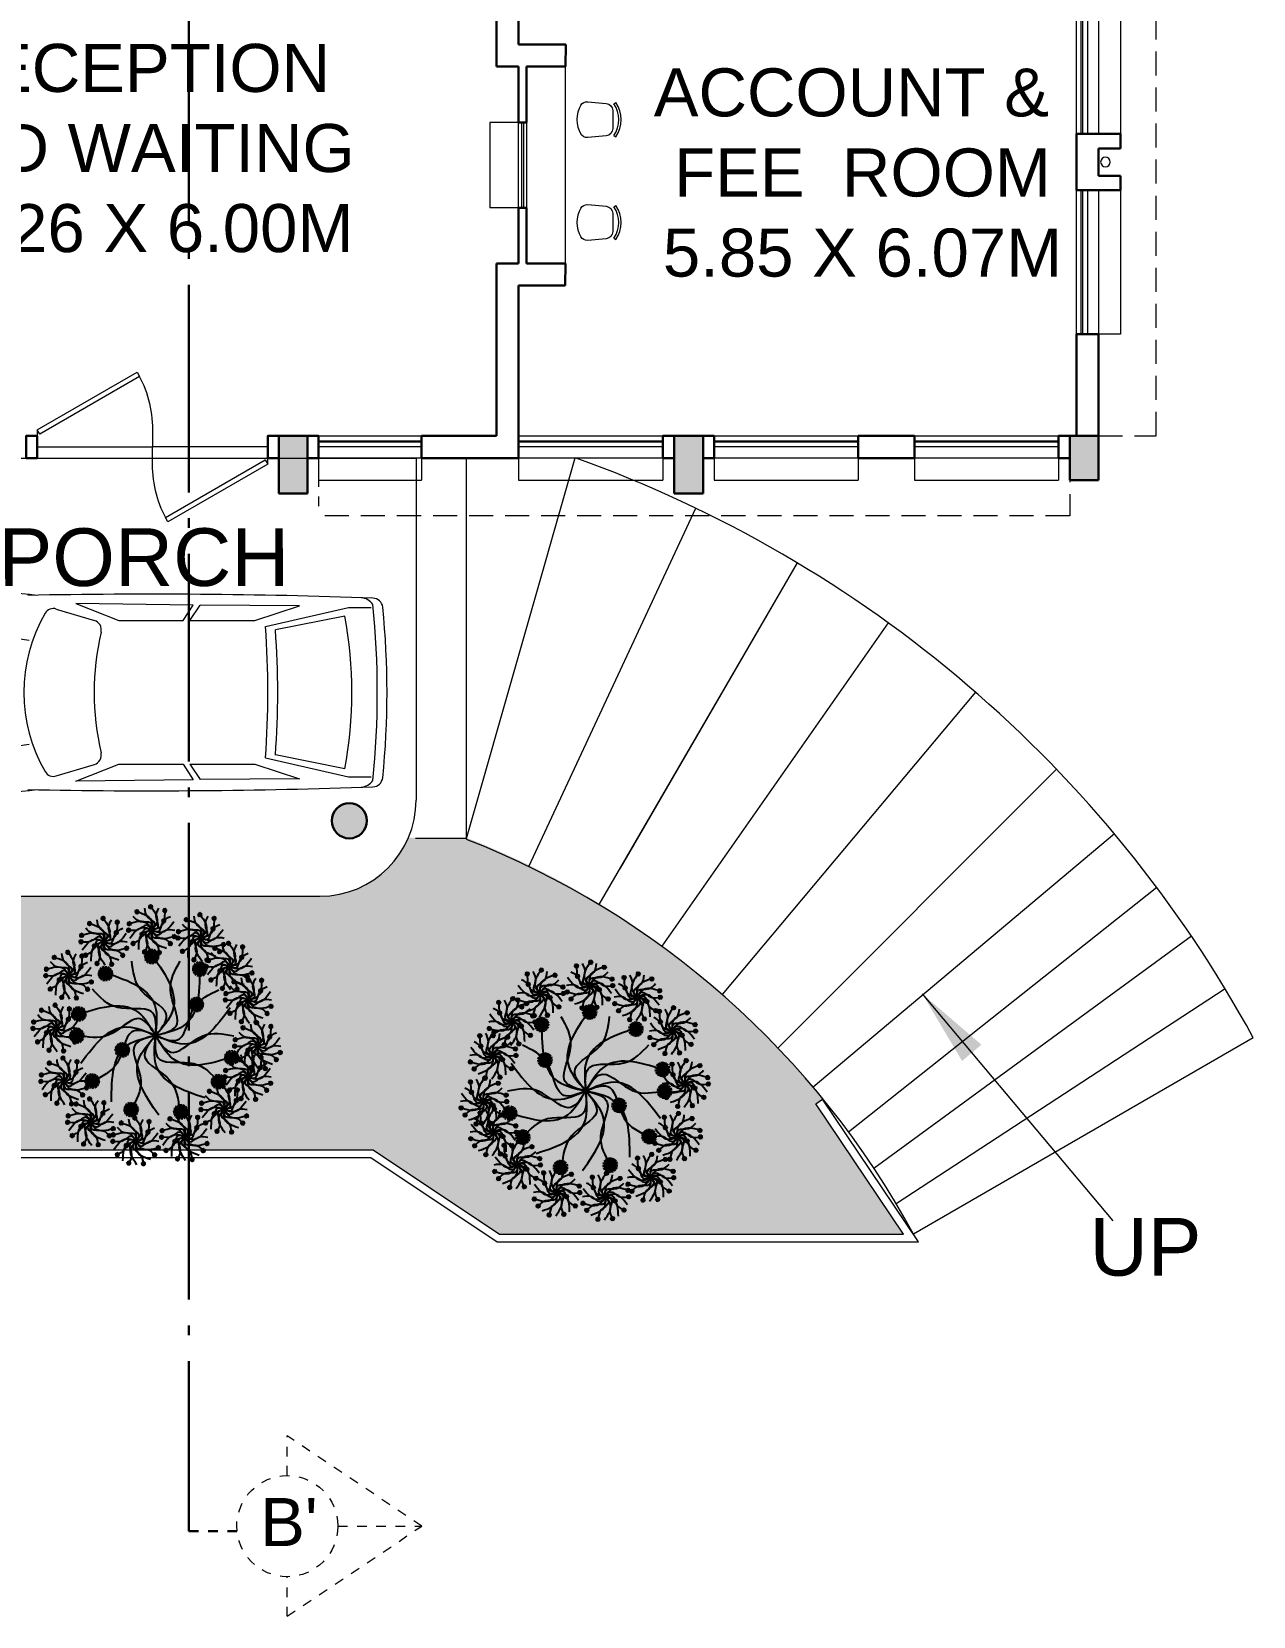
# Model space of a CAD drawing. Header units: millimetres. Extents: x 1898 to 3725, y 783 to 1532.
# Drawn here: x 2346.7 to 2359.41, y 1254.51 to 1271 of the extents above; entities that cross this region are included whole.
import ezdxf

# ---------------------------------------------------------------- set-up
doc = ezdxf.new("R2010")
doc.units = ezdxf.units.MM
for name, pattern in [('ACAD_ISO04W100', [30, 24, -3, 0, -3]), ('CENTER2', [1.125, 0.75, -0.125, 0.125, -0.125]), ('DASHED2', [0.375, 0.25, -0.125])]:
    doc.linetypes.add(name, pattern=pattern)
doc.layers.get('0').update_dxf_attribs({"lineweight": 20})
for name, color, linetype, lineweight in [('Arrow', 1, 'Continuous', 15), ('CLL LEV.', 15, 'Continuous', 18), ('COL HATCH', 253, 'Continuous', 13), ('Column', 251, 'Continuous', 30), ('DIM', 6, 'Continuous', 18), ('Door', 54, 'Continuous', 18), ('Fixture', 44, 'Continuous', 13), ('Furniture', 13, 'Continuous', 13), ('Hatch', 43, 'Continuous', 13), ('Landscaping', 82, 'Continuous', 13), ('PROJ.', 30, 'DASHED2', 15), ('Railing', 23, 'Continuous', 13), ('RAMP', 213, 'Continuous', 20), ('Section', 72, 'DASHED2', 30), ('section line', 74, 'ACAD_ISO04W100', 30), ('TEXT', 7, 'Continuous', 15), ('TREE', 64, 'Continuous', 13), ('Wall', 7, 'Continuous', 30), ('Window', 150, 'Continuous', 15), ('Window-Wall', 7, 'Continuous', 18)]:
    doc.layers.add(name, color=color, linetype=linetype, lineweight=lineweight)
doc.styles.add('L120', font='arial.ttf', dxfattribs={"height": 0.6})
doc.styles.get("Standard").update_dxf_attribs({"font": 'arial.ttf', "height": 0.2})
doc.styles.add('Tabrej.', font='arial.ttf', dxfattribs={"height": 2})
doc.dimstyles.get("Standard").update_dxf_attribs({"dimtxt": 0.2, "dimasz": 0.07, "dimexe": 0.1, "dimexo": 0.02, "dimgap": 0.09, "dimtad": 0, "dimdec": 3, "dimzin": 0, "dimdsep": 46, "dimtxsty": 'Standard', "dimcen": 0.09, "dimclrd": 3, "dimclre": 3, "dimclrt": 7, "dimadec": 0, "dimazin": 0, "dimtfac": 1, "dimtdec": 3, "dimtofl": 0, "dimtmove": 0, "dimatfit": 3, "dimfxl": 0, "dimtolj": 1, "dimtzin": 0, "dimlwd": -1, "dimlwe": -1, "dimarcsym": 0})

# ---------------------------------------------------------------- blocks, each defined once
blk = doc.blocks.new('BDHVBFH')
at = {"layer": 'Section', "color": 7, "linetype": 'ByBlock', "lineweight": 20, "ltscale": 0.05}
for p, q in [((5432.399291094299, -574.7872536854928), (5431.4607830193, -576.1859362646893)), ((5432.399291094299, -575.6598895573716), (5432.399291094299, -574.7872536854928)), ((5433.337799169299, -576.1859362646893), (5432.399291094299, -574.7872536854928)), ((5431.873244386982, -576.1859362646893), (5431.4607830193, -576.1859362646893)), ((5433.337799169299, -576.1859362646893), (5432.925337801616, -576.1859362646893))]:
    blk.add_line(p, q, dxfattribs=at)
blk.add_circle((5432.399291094299, -576.1859362646893), 0.5260467073176188, dxfattribs=at)
blk = doc.blocks.new('A$C0FE92310')
at = {"layer": 'Section', "ltscale": 0.05}
blk.add_line((7.295061878000979, -10.93573140063882), (7.795061878000979, -10.93573140063882), dxfattribs=at)
at = {"layer": 'section line', "ltscale": 0.09}
blk.add_line((7.295061878000979, 32.83240258645901), (7.295061878000979, -10.93573140063882), dxfattribs=at)
at = {"layer": 'Section', "rotation": 270}
blk.add_blockref('BDHVBFH', (584.5045540880128, 5421.51469002124), dxfattribs=at)
at = {"layer": 'section line', "ltscale": 0.07, "insert": (8.03586672306028, -10.59207991551966), "char_height": 0.5, "attachment_point": 1}
blk.add_mtext_dynamic_manual_height_columns("B'", width=0.5370656998275081, gutter_width=12.5, heights=[0], dxfattribs=at)
blk = doc.blocks.new('*U18')
for p, q in [((0, 0), (0, 5.999999999999999)), ((40, -1.47e-14), (40, 5.999999999999982))]:
    blk.add_line(p, q)
blk.add_lwpolyline([(0, 9e-16), (34.64101615137753, -20.00000000000001), (35.51601615137754, -18.48445554337724), (0.875, 1.515544456622766)], close=True)
blk.add_arc((0, 0), 40, 330.0000000000001, 360)
blk = doc.blocks.new('Door')
at = {"layer": 'Door'}
blk.add_line((0, 0.1799072477216317), (1.199381651477543, 0.1799072477216312), dxfattribs=at)
at = {"layer": 'Door', "xscale": 0.0299845412869386, "yscale": 0.0299845412869386, "zscale": 0.0299845412869386}
blk.add_blockref('*U18', (0, 0), dxfattribs=at)
blk = doc.blocks.new('chair1')
for p, q in [((527.4870721769571, 223.5729166666651), (555.8742031836962, 242.9956905133836)), ((527.4870721769564, -223.572916666668), (555.8742031836954, -242.9956905133866))]:
    blk.add_line(p, q)
blk.add_lwpolyline([(57.78737914823243, 204.2636756420529, -0.2838044351802746), (154.6206205289036, 253.0051443462078), (416.0407490489385, 230.2729592575098, -0.3890307372447043), (510.2891555102902, 127.4733835630678), (510.2891555102893, -127.4733835630707, -0.3890307372447047), (416.0407490489378, -230.2729592575127), (154.6206205289036, -253.0051443462107, -0.2838044351802786), (57.78737914823093, -204.2636756420537)], format="xyb")
for centre, radius, start, end in [((200.7266555102896, -1.0829e-12), 430.3216079010089, 325.6196552761551, 34.38034472384486), ((389.6731711266473, -1.5972e-12), 389.7073621372094, 148.3892090100921, 211.6107909899075), ((200.7266555102896, -1.0829e-12), 395.9257745676757, 325.6196552761551, 34.38034472384486)]:
    blk.add_arc(centre, radius, start, end)
blk = doc.blocks.new('PLANTDF')
at = {"color": 1, "lineweight": -3}
for centre, start, end in [((9523.13968456489, -929.8553510241801), 302.6787355334631, 6.507277088643888), ((9523.2354713972, -929.8476559662345), 182.6787355316195, 246.5072770898981), ((9523.134335359508, -929.8777924869544), 326.6787355310985, 30.50727708836977), ((9523.24433456, -929.8689556750328), 158.6787355324081, 222.5072770895164), ((9522.96468687786, -929.890799303193), 278.6787355325631, 342.5072770895728), ((9523.029698928487, -929.8855765446502), 206.6787355312655, 270.5072770896726), ((9522.950672370347, -929.909124881734), 302.6787355334631, 6.507277088643888), ((9522.94956418792, -929.9542433587284), 350.6787355326362, 54.507277088133), ((9523.04485774064, -929.966631658526), 110.6787355335168, 174.5072770892628), ((9523.04645920266, -929.9014298237882), 182.6787355316195, 246.5072770898981), ((9522.945323164966, -929.9315663445076), 326.6787355310985, 30.50727708836977), ((9523.054755895517, -929.9457927578917), 134.6787355333775, 198.507277089071), ((9523.05532236546, -929.922729532586), 158.6787355324081, 222.5072770895164), ((9523.17395564638, -929.8259844103453), 254.6787355318637, 318.507277087344), ((9523.1713644264, -929.9314831950801), 38.67873553348718, 102.5072770877422), ((9523.19424209671, -929.9344573253377), 62.67873553118743, 126.5072770889639), ((9523.19695174116, -929.8241370136044), 230.6787355320873, 294.507277088827), ((9523.153699072403, -929.8370254456399), 278.6787355325631, 342.5072770895728), ((9523.15167432236, -929.9194610050688), 14.67873553222624, 78.50727708772446), ((9523.216351576262, -929.9278691417012), 86.67873553321755, 150.5072770882663), ((9523.21871112303, -929.8318026870965), 206.6787355312655, 270.5072770896726), ((9523.138576382466, -929.9004695011748), 350.6787355326362, 54.507277088133), ((9523.23386993518, -929.912857800972), 110.6787355335168, 174.5072770892628), ((9523.24376809006, -929.892018900338), 134.6787355333775, 198.507277089071), ((9523.327018155367, -929.92036302385), 302.6787355334631, 6.507277088643888), ((9523.321668949984, -929.9428044866247), 326.6787355310985, 30.50727708836977), ((9523.431668150477, -929.9339676747028), 158.6787355324081, 222.5072770895164), ((9522.984943451838, -929.8797582678993), 254.6787355318637, 318.507277087344), ((9522.982352231855, -929.9852570526332), 38.67873553348718, 102.5072770877422), ((9523.005229902168, -929.9882311828907), 62.67873553118743, 126.5072770889639), ((9523.007939546615, -929.877910871158), 230.6787355320873, 294.507277088827), ((9522.962662127818, -929.9732348626221), 14.67873553222624, 78.50727708772446), ((9523.027339381717, -929.981642999254), 86.67873553321755, 150.5072770882663), ((9523.361289236855, -929.8909964100154), 254.6787355318637, 318.507277087344), ((9523.358698016877, -929.9964951947501), 38.67873553348718, 102.5072770877422), ((9523.381575687188, -929.9994693250077), 62.67873553118743, 126.5072770889639), ((9523.384285331636, -929.8891490132744), 230.6787355320873, 294.507277088827), ((9523.34103266288, -929.90203744531), 278.6787355325631, 342.5072770895728), ((9523.339007912838, -929.9844730047392), 14.67873553222624, 78.50727708772446), ((9523.403685166739, -929.9928811413713), 86.67873553321755, 150.5072770882663), ((9523.406044713509, -929.8968146867663), 206.6787355312655, 270.5072770896726), ((9523.325909972944, -929.965481500845), 350.6787355326362, 54.507277088133), ((9523.42120352566, -929.9778698006422), 110.6787355335168, 174.5072770892628), ((9523.42280498768, -929.9126679659047), 182.6787355316195, 246.5072770898981), ((9523.43110168054, -929.9570309000079), 134.6787355333775, 198.507277089071), ((9522.866448887253, -930.0317781967972), 254.6787355318637, 318.507277087344), ((9522.863857667275, -930.137276981532), 38.67873553348718, 102.5072770877422), ((9522.886735337584, -930.1402511117894), 62.67873553118743, 126.5072770889639), ((9522.889444982033, -930.029930800056), 230.6787355320873, 294.507277088827), ((9522.84619231328, -930.042819232092), 278.6787355325631, 342.5072770895728), ((9522.844167563237, -930.1252547915207), 14.67873553222624, 78.50727708772446), ((9522.908844817137, -930.1336629281527), 86.67873553321755, 150.5072770882663), ((9522.911204363903, -930.037596473548), 206.6787355312655, 270.5072770896726), ((9522.832177805763, -930.0611448106321), 302.6787355334631, 6.507277088643888), ((9522.83106962334, -930.1062632876267), 350.6787355326362, 54.507277088133), ((9522.926363176059, -930.118651587424), 110.6787355335168, 174.5072770892628), ((9522.927964638076, -930.0534497526863), 182.6787355316195, 246.5072770898981), ((9522.826828600384, -930.0835862734067), 326.6787355310985, 30.50727708836977), ((9522.936261330937, -930.0978126867896), 134.6787355333775, 198.507277089071), ((9522.936827800873, -930.0747494614847), 158.6787355324081, 222.5072770895164), ((9523.336639266836, -930.0308945579213), 254.6787355318637, 318.507277087344), ((9523.334048046852, -930.136393342656), 38.67873553348718, 102.5072770877422), ((9523.356925717164, -930.1393674729137), 62.67873553118743, 126.5072770889639), ((9523.359635361612, -930.0290471611803), 230.6787355320873, 294.507277088827), ((9523.316382692858, -930.0419355932152), 278.6787355325631, 342.5072770895728), ((9523.314357942816, -930.1243711526448), 14.67873553222624, 78.50727708772446), ((9523.379035196716, -930.132779289277), 86.67873553321755, 150.5072770882663), ((9523.381394743486, -930.0367128346724), 206.6787355312655, 270.5072770896726), ((9523.302368185345, -930.060261171756), 302.6787355334631, 6.507277088643888), ((9523.301260002918, -930.1053796487506), 350.6787355326362, 54.507277088133), ((9523.396553555636, -930.1177679485482), 110.6787355335168, 174.5072770892628), ((9523.398155017656, -930.0525661138104), 182.6787355316195, 246.5072770898981), ((9523.297018979965, -930.0827026345306), 326.6787355310985, 30.50727708836977), ((9523.40645171051, -930.0969290479137), 134.6787355333775, 198.507277089071), ((9523.407018180456, -930.0738658226088), 158.6787355324081, 222.5072770895164), ((9522.851616587606, -930.1180319267213), 254.6787355318637, 318.507277087344), ((9522.87461268238, -930.1161845299803), 230.6787355320873, 294.507277088827), ((9522.831360013628, -930.1290729620152), 278.6787355325631, 342.5072770895728), ((9522.829335263588, -930.2115085214444), 14.67873553222624, 78.50727708772446), ((9522.894012517489, -930.2199166580763), 86.67873553321755, 150.5072770882663), ((9522.896372064257, -930.1238502034724), 206.6787355312655, 270.5072770896726), ((9522.817345506115, -930.1473985405563), 302.6787355334631, 6.507277088643888), ((9522.81623732369, -930.1925170175508), 350.6787355326362, 54.507277088133), ((9522.911530876407, -930.204905317348), 110.6787355335168, 174.5072770892628), ((9522.913132338428, -930.1397034826106), 182.6787355316195, 246.5072770898981), ((9522.811996300736, -930.16984000333), 326.6787355310985, 30.50727708836977), ((9522.921429031288, -930.184066416714), 134.6787355333775, 198.507277089071), ((9522.921995501225, -930.1610031914082), 158.6787355324081, 222.5072770895164), ((9522.849025367625, -930.2235307114553), 38.67873553348718, 102.5072770877422), ((9522.871903037936, -930.2265048417128), 62.67873553118743, 126.5072770889639), ((9523.028163981247, -930.1883308580499), 254.6787355318637, 318.507277087344), ((9523.051160076024, -930.1864834613092), 230.6787355320873, 294.507277088827), ((9523.007907407271, -930.1993718933443), 278.6787355325631, 342.5072770895728), ((9523.005882657228, -930.2818074527733), 14.67873553222624, 78.50727708772446), ((9523.0729194579, -930.1941491348014), 206.6787355312655, 270.5072770896726), ((9522.99389289976, -930.217697471884), 302.6787355334631, 6.507277088643888), ((9522.992784717331, -930.26281594888), 350.6787355326362, 54.507277088133), ((9523.088078270048, -930.2752042486763), 110.6787355335168, 174.5072770892628), ((9523.089679732071, -930.2100024139386), 182.6787355316195, 246.5072770898981), ((9522.988543694377, -930.2401389346588), 326.6787355310985, 30.50727708836977), ((9523.097976424928, -930.254365348042), 134.6787355333775, 198.507277089071), ((9523.098542894868, -930.2313021227368), 158.6787355324081, 222.5072770895164), ((9523.025572761266, -930.293829642784), 38.67873553348718, 102.5072770877422), ((9523.04845043158, -930.2968037730417), 62.67873553118743, 126.5072770889639), ((9523.070559911132, -930.2902155894052), 86.67873553321755, 150.5072770882663), ((9523.460761159604, -930.2531015847452), 254.6787355318637, 318.507277087344), ((9523.48375725438, -930.251254188004), 230.6787355320873, 294.507277088827), ((9523.440504585627, -930.2641426200398), 278.6787355325631, 342.5072770895728), ((9523.438479835584, -930.3465781794687), 14.67873553222624, 78.50727708772446), ((9523.505516636253, -930.258919861497), 206.6787355312655, 270.5072770896726), ((9523.42649007811, -930.28246819858), 302.6787355334631, 6.507277088643888), ((9523.425381895688, -930.3275866755754), 350.6787355326362, 54.507277088133), ((9523.520675448404, -930.339974975372), 110.6787355335168, 174.5072770892628), ((9523.522276910424, -930.2747731406344), 182.6787355316195, 246.5072770898981), ((9523.421140872731, -930.3049096613547), 326.6787355310985, 30.50727708836977), ((9523.530573603284, -930.3191360747376), 134.6787355333775, 198.507277089071), ((9522.898638930952, -930.3029132006261), 254.6787355318637, 318.507277087344), ((9522.896047710972, -930.4084119853608), 38.67873553348718, 102.5072770877422), ((9522.91892538128, -930.411386115618), 62.67873553118743, 126.5072770889639), ((9522.921635025728, -930.3010658038851), 230.6787355320873, 294.507277088827), ((9522.878382356976, -930.3139542359207), 278.6787355325631, 342.5072770895728), ((9522.876357606934, -930.3963897953496), 14.67873553222624, 78.50727708772446), ((9522.941034860833, -930.4047979319816), 86.67873553321755, 150.5072770882663), ((9522.943394407605, -930.3087314773774), 206.6787355312655, 270.5072770896726), ((9522.864367849465, -930.3322798144608), 302.6787355334631, 6.507277088643888), ((9522.86325966704, -930.3773982914554), 350.6787355326362, 54.507277088133), ((9522.958553219756, -930.3897865912528), 110.6787355335168, 174.5072770892628), ((9522.960154681774, -930.324584756515), 182.6787355316195, 246.5072770898981), ((9522.85901864408, -930.3547212772354), 326.6787355310985, 30.50727708836977), ((9522.968451374636, -930.3689476906185), 134.6787355333775, 198.507277089071), ((9522.96901784457, -930.3458844653136), 158.6787355324081, 222.5072770895164), ((9523.458169939624, -930.3586003694801), 38.67873553348718, 102.5072770877422), ((9523.481047609934, -930.3615744997373), 62.67873553118743, 126.5072770889639), ((9523.503157089486, -930.3549863161007), 86.67873553321755, 150.5072770882663), ((9523.401171842115, -930.3444954964276), 254.6787355318637, 318.507277087344), ((9523.398580622135, -930.4499942811623), 38.67873553348718, 102.5072770877422), ((9523.421458292443, -930.4529684114196), 62.67873553118743, 126.5072770889639), ((9523.424167936892, -930.3426480996865), 230.6787355320873, 294.507277088827), ((9523.380915268139, -930.3555365317222), 278.6787355325631, 342.5072770895728), ((9523.378890518095, -930.4379720911513), 14.67873553222624, 78.50727708772446), ((9523.443567771996, -930.4463802277832), 86.67873553321755, 150.5072770882663), ((9523.445927318766, -930.3503137731785), 206.6787355312655, 270.5072770896726), ((9523.366900760626, -930.3738621102623), 302.6787355334631, 6.507277088643888), ((9523.365792578203, -930.4189805872568), 350.6787355326362, 54.507277088133), ((9523.461086130917, -930.4313688870544), 110.6787355335168, 174.5072770892628), ((9523.462687592935, -930.3661670523168), 182.6787355316195, 246.5072770898981), ((9523.361551555245, -930.3963035730368), 326.6787355310985, 30.50727708836977), ((9523.4709842858, -930.41052998642), 134.6787355333775, 198.507277089071), ((9523.471550755736, -930.387466761115), 158.6787355324081, 222.5072770895164), ((9523.04459433366, -930.4285885048253), 254.6787355318637, 318.507277087344), ((9523.04200311368, -930.5340872895599), 38.67873553348718, 102.5072770877422), ((9523.064880783988, -930.5370614198174), 62.67873553118743, 126.5072770889639), ((9523.067590428436, -930.426741108084), 230.6787355320873, 294.507277088827), ((9523.024337759683, -930.4396295401199), 278.6787355325631, 342.5072770895728), ((9523.022313009642, -930.522065099549), 14.67873553222624, 78.50727708772446), ((9523.08699026354, -930.5304732361807), 86.67873553321755, 150.5072770882663), ((9523.089349810312, -930.4344067815763), 206.6787355312655, 270.5072770896726), ((9523.010323252172, -930.4579551186599), 302.6787355334631, 6.507277088643888), ((9523.009215069746, -930.5030735956548), 350.6787355326362, 54.507277088133), ((9523.104508622464, -930.515461895452), 110.6787355335168, 174.5072770892628), ((9523.106110084482, -930.4502600607144), 182.6787355316195, 246.5072770898981), ((9523.004974046788, -930.4803965814348), 326.6787355310985, 30.50727708836977), ((9523.114406777344, -930.4946229948176), 134.6787355333775, 198.507277089071), ((9523.11497324728, -930.4715597695127), 158.6787355324081, 222.5072770895164), ((9523.221365782929, -930.4640733959034), 278.6787355325631, 342.5072770895728), ((9523.286377833556, -930.4588506373597), 206.6787355312655, 270.5072770896726), ((9523.207351275416, -930.4823989744434), 302.6787355334631, 6.507277088643888), ((9523.206243092993, -930.527517451438), 350.6787355326362, 54.507277088133), ((9523.303138107725, -930.4747039164977), 182.6787355316195, 246.5072770898981), ((9523.202002070035, -930.504840437218), 326.6787355310985, 30.50727708836977), ((9523.31143480059, -930.5190668506012), 134.6787355333775, 198.507277089071), ((9523.312001270524, -930.4960036252963), 158.6787355324081, 222.5072770895164), ((9523.241622356905, -930.4530323606084), 254.6787355318637, 318.507277087344), ((9523.239031136925, -930.5585311453433), 38.67873553348718, 102.5072770877422), ((9523.261908807237, -930.5615052756008), 62.67873553118743, 126.5072770889639), ((9523.264618451685, -930.4511849638676), 230.6787355320873, 294.507277088827), ((9523.219341032887, -930.5465089553322), 14.67873553222624, 78.50727708772446), ((9523.284018286788, -930.5549170919644), 86.67873553321755, 150.5072770882663), ((9523.301536645708, -930.5399057512357), 110.6787355335168, 174.5072770892628)]:
    blk.add_arc(centre, 0.0554807208591023, start, end, dxfattribs=at)
at = {"color": 64, "lineweight": -3}
for points in [[(9522.984576549074, -930.4444711169274), (9523.079264614229, -930.2173931453508), (9523.26974102952, -930.1555036063544), (9523.253927593123, -930.0204185416658), (9523.301271452268, -929.9068790221182)], [(9523.169098107033, -930.5120657327697), (9523.112229278096, -930.2726995464482), (9523.229950176798, -930.11067062981), (9523.137755829184, -930.0106794214947), (9523.109320960668, -929.8909959984517)], [(9523.192611385452, -929.8765721557463), (9523.249480214388, -930.1159383420677), (9523.131759315684, -930.2779672587061), (9523.223953663299, -930.3779584670211), (9523.252388531811, -930.4976418900644)], [(9523.003599190912, -929.9303460133003), (9523.190302954188, -930.0905706669485), (9523.190302954188, -930.290849422234), (9523.323663105799, -930.3175535311757), (9523.417015548666, -930.397665858)], [(9523.377132943408, -929.944166771588), (9523.282444878252, -930.1712447431654), (9523.09196846296, -930.2331342821602), (9523.107781899362, -930.3682193468496), (9523.060438040213, -930.4817588663975)], [(9522.875026591184, -930.2813268734857), (9523.085103927873, -930.1532731836992), (9523.275580343165, -930.2151627226943), (9523.342188013205, -930.0965817049704), (9523.44722685498, -930.0325543263176)], [(9523.358110301573, -930.4582918752158), (9523.171406538297, -930.2980672215676), (9523.171406538297, -930.097788466282), (9523.038046386682, -930.0710843573407), (9522.944693943817, -929.9909720305161)], [(9522.88229259381, -930.0849485583698), (9523.127516799681, -930.1048313074873), (9523.245237698386, -930.2668602241253), (9523.368824608824, -930.2100771717168), (9523.491437165805, -930.2200182163936)], [(9523.479416898672, -930.3036893301463), (9523.2341926928, -930.2838065810288), (9523.116471794096, -930.1217776643904), (9522.992884883659, -930.1785607167993), (9522.870272326676, -930.1686196721226)], [(9523.4866829013, -930.1073110150301), (9523.276605564608, -930.2353647048168), (9523.08612914932, -930.1734751658217), (9523.019521479277, -930.2920561835454), (9522.914482637503, -930.3560835621986)]]:
    blk.add_spline(points, degree=3, dxfattribs=at)
blk = doc.blocks.new('02PCAR01')
at = {"color": 0, "linetype": 'ByBlock'}
for p, q in [((-137.9997438427015, 26.02802630609608), (-144.9997438427015, 26.02802630609608)), ((-112.5247819854683, 20.16499277812227), (-137.9997438427015, 26.02802630609608)), ((-122.9401215569276, 26.61152007061128), (-92.4825269204805, 26.842350233243)), ((-109.2888132979967, 22.08449975347685), (-122.9401215569276, 26.61152007061128)), ((-89.35098485400908, 22.08449975347685), (-92.4825269204805, 26.842350233243)), ((-90.39052768432225, 26.87140577818968), (-54.31320606322538, 27.31692413403835)), ((-87.23477266372788, 22.08449975347685), (-90.39052768432225, 26.87140577818968)), ((-54.31320606322538, 27.31692413403835), (-67.49966556103323, 22.08449975347685)), ((-48.33139423533862, 25.72324851662847), (-60.00702973400735, 22.19852836608698)), ((-136.9130736546792, 23.49530788033076), (-115.5914849860858, 19.26288349976949)), ((-89.35098485400908, 22.08449975347685), (-109.2888132979967, 22.08449975347685)), ((-67.49966556103323, 22.08449975347685), (-87.23477266372788, 22.08449975347685)), ((-5.999743842701491, 20.97197369390415), (-39.99974384270149, 15.97197369390415)), ((-136.9130736546792, -23.35685276945196), (-115.5914849860858, -19.12442838889046)), ((-5.999743842701491, -20.97197369390392), (-39.99974384270149, -15.97197369390392)), ((-112.5133255233961, -20.10595152365045), (-137.9997438427015, -25.97197369390392)), ((-109.2888132979967, -21.94604464259828), (-122.9401215569276, -26.47306495973271)), ((-89.35098485400908, -21.94604464259805), (-109.2888132979967, -21.94604464259828)), ((-89.35098485400908, -21.94604464259805), (-92.4825269204805, -26.70389512236443)), ((-87.23477266372788, -21.94604464259828), (-90.39052768432225, -26.73295066731089)), ((-67.49966556103323, -21.94604464259828), (-87.23477266372788, -21.94604464259828)), ((-54.31320606322538, -27.17846902315955), (-67.49966556103323, -21.94604464259828)), ((-48.33139423534863, -25.52351837676929), (-60.00702973400189, -21.99879822623257)), ((-137.9997438427015, -25.97197369390392), (-144.9997438427015, -25.97197369390392)), ((-122.9401215569276, -26.47306495973271), (-92.4825269204805, -26.70389512236443)), ((-90.39052768432225, -26.73295066731089), (-54.31320606322538, -27.17846902315955))]:
    blk.add_line(p, q, dxfattribs=at)
for centre, radius, start, end in [((-77.24322301448001, -1914.326592704805), 1944.596564051584, 88.89024164479488, 92.01225468054943), ((-141.5738679889762, 24.61468900444811), 4.598671866932504, 94.39870535499537, 147.5288077091498), ((-30.01866529687959, -77.69189224817183), 108.3074141948626, 76.66074678640614, 96.565500417639), ((110.8856496775431, 0.09986506992822797), 260.7284208544678, 174.2342012638163, 185.7657987361837), ((-145.4087945331544, 25.93781619222), 3.135129170786206, 92.11191054820024, 173.4899239594744), ((111.8924411696164, 0.09986506992822797), 258.7568396342944, 174.0141861234871, 185.985813876513), ((-47.46438045953187, 22.85126538426834), 3, 31.14552362731522, 106.7983717813039), ((-87.12257143773559, 0.09986506992822797), 48.72014591624971, 330.077416555536, 29.92258344446025), ((-8.860424086256671, 25.33013629940956), 3.135129170786206, 17.81787627694077, 78.39420676235203), ((-95.47226908039147, 0.9123484636440935), 93.12114487892485, 343.0347118802515, 15.8141098076295), ((-5.75369369883947, 24.64295367701561), 3.135129170786206, 14.3451658517873, 76.66074678640665), ((-111.753063082509, 0.9132167133986968), 111.7567944633005, 346.3976144562911, 12.66699730641171), ((-7.970602699153687, 0.09986506992822797), 131.0586831458065, 169.6897201036084, 190.3102798963917), ((147.7145241552159, 0.1035530634626411), 261.0114132064164, 175.5918764209578, 184.4407231079924), ((-59.14001595820059, 19.32654523372685), 3, 106.7983717813039, 193.6630841216152), ((146.0145102396043, 0.09986506992822797), 262.311399289117, 175.797135393886, 184.202864606114), ((-142.7041877140125, 0.09986506992777322), 82.74774914337145, 347.0683172584346, 12.93168274156549), ((-59.14001595819491, -19.12681509387244), 3, 166.3369158783852, 253.201628218692), ((-47.46438045954187, -22.65153524440939), 3, 253.2016282186949, 328.8544763726824), ((-145.4087945331537, -25.73808605236354), 3.135129170786206, 186.5100760405258, 267.888089451813), ((-77.24322301448638, 1914.526322844674), 1944.596564051597, 267.9877453194509, 271.1097583552053), ((-141.5738679889762, -24.41495886459211), 4.598671866932504, 212.4711922908502, 265.6012946450047), ((-30.01866529687959, 77.89162238802783), 108.3074141948626, 263.434499582361, 283.1155720064253), ((-9.36582196846507, -25.23291203340614), 3.135129170786206, 281.3248561490798, 340.8825750929797), ((-6.153390125811029, -24.53717326141214), 3.135129170786206, 283.1155720064243, 344.5941487848717)]:
    blk.add_arc(centre, radius, start, end, dxfattribs=at)
blk = doc.blocks.new('C2')
at = {"layer": 'COL HATCH'}
h = blk.add_hatch(color=256, dxfattribs=at)
h.dxf.hatch_style = 1
h.paths.add_polyline_path([(0.2999999999992724, 0), (0, 0), (0, -0.599999999999909), (0.2999999999992724, -0.599999999999909)])
at = {"layer": 'Column'}
for p, q in [((0, 0), (0, -0.599999999999909)), ((0.2999999999992724, 0), (0, 0)), ((0.2999999999992724, -0.599999999999909), (0.2999999999992724, 0)), ((0, -0.599999999999909), (0.2999999999992724, -0.599999999999909))]:
    blk.add_line(p, q, dxfattribs=at)
blk = doc.blocks.new('CU')
at = {"layer": 'COL HATCH', "linetype": 'CENTER2'}
h = blk.add_hatch(color=256, dxfattribs=at)
h.dxf.hatch_style = 1
h.paths.add_polyline_path([(0, 0.0350000000000001), (2.775557561562891e-17, -0.2650000000000004), (0.4600000000000364, -0.2650000000000005), (0.4600000000000364, 0.03500000000000004)])
at = {"layer": 'Column', "linetype": 'CENTER2'}
blk.add_lwpolyline([(0, 0.0350000000000001), (0, -0.2650000000000004), (0.4600000000000364, -0.2650000000000004), (0.4600000000000364, 0.035), (0, 0.0350000000000001)], dxfattribs=at)
blk = doc.blocks.new('WINDOW 1')
at = {"layer": 'CLL LEV.'}
for p, q in [((-0.2299999999995634, 0), (-0.4599999999991269, 0)), ((-0.4599999999991269, 0), (-0.4599999999991269, -1.5)), ((-0.4599999999991269, -1.5), (-0.2299999999995634, -1.5))]:
    blk.add_line(p, q, dxfattribs=at)
at = {"layer": 'Window'}
for p, q in [((-0.0650000000005093, 0), (-0.0650000000005093, -1.5)), ((-0.0499999999992724, -1.5), (-0.0499999999992724, 0))]:
    blk.add_line(p, q, dxfattribs=at)
at = {"layer": 'Window-Wall'}
for p, q in [((0, 0), (-0.2299999999995634, 0)), ((-0.2299999999995634, 0), (-0.2299999999995634, -1.5)), ((-0.1149999999997817, 0), (-0.1149999999997817, -1.5)), ((0, -1.5), (0, 0)), ((-0.2299999999995634, -1.5), (0, -1.5))]:
    blk.add_line(p, q, dxfattribs=at)
blk = doc.blocks.new('SHAFT')
at = {"layer": 'Fixture'}
blk.add_circle((0.3274999999975989, -0.3024592772420078), 0.05, dxfattribs=at)
at = {"layer": 'Wall'}
for p, q in [((0.0349999999925785, 0), (0.6199999999971624, 0)), ((0.0349999999907595, -4.547e-13), (0.0349999999907595, -0.4599999999995817)), ((0.6199999999971624, -8.527e-13), (0.6199999999953434, -0.4600000000008322)), ((0.1849999999903957, -0.4600000000000364), (0.1849999999903957, -0.2300000000000182)), ((0.1849999999903957, -0.2299999999991655), (0.4699999999993452, -0.2299999999991087)), ((0.4699999999993452, -0.4599999999999796), (0.4699999999993452, -0.2299999999999613)), ((0.0349999999907595, -0.4599999999991269), (0.1849999999922147, -0.4599999999991269)), ((0.6199999999989814, -0.4599999999999796), (0.4699999999975262, -0.4599999999999796))]:
    blk.add_line(p, q, dxfattribs=at)
blk = doc.blocks.new('A$C792C4BBB')
at = {"lineweight": 30, "ltscale": 0.05}
h = blk.add_hatch(color=0, dxfattribs=at)
h.dxf.hatch_style = 1
h.paths.add_polyline_path([(-2.248883461155855, -3.774973341363875, 1), (-1.882883461154051, -3.774973341363875, 1)])
h = blk.add_hatch(color=0, dxfattribs=at)
h.dxf.hatch_style = 1
h.paths.add_polyline_path([(1.866116538843925, -3.774973341363875, 1), (2.23211653884573, -3.774973341363875, 1)])
at = {"layer": 'Landscaping'}
h = blk.add_hatch(dxfattribs=at)
h.set_pattern_fill('DOTS', color=256, scale=1.5, style=0)
h.set_pattern_definition([(0, (-7.821730925025568, -8.083454481365152), (0.046875, 0.09375), [0, -0.09375])])
edge = h.paths.add_edge_path()
edge.add_line((-6.973667041688585, -6.678957476426816), (-6.907281095408776, -6.723599453718758))
edge.add_line((-6.907281095408776, -6.723599453718758), (-7.821730925025568, -8.083454481365152))
edge.add_line((-7.821730925025568, -8.083454481365152), (-3.611177206244974, -8.083454481365152))
edge.add_line((-3.611177206244974, -8.083454481365152), (-2.287092830005349, -7.19729419895566))
edge.add_line((-2.287092830005349, -7.19729419895566), (2.297424124821191, -7.19729419895566))
edge.add_line((2.297424124821191, -7.19729419895566), (3.611804715064864, -8.076960099366488))
edge.add_line((3.611804715064864, -8.076960099366488), (7.814606241045027, -8.076960099366488))
edge.add_line((7.814606241045027, -8.076960099366488), (6.902570696675677, -6.720695293759157))
edge.add_line((6.902570696675677, -6.720695293759157), (6.973142958658282, -6.673238181321692))
edge.add_arc((0.0020360801152615, -12.28019155639104), 8.946186744209587, 38.81017989663218, 68.5702421947414)
edge.add_line((3.270617545024563, -3.952488843786397), (2.663009703963903, -3.951895578704983))
edge.add_arc((1.742999999996833, -3.559999999995947), 1.000000000002633, 270.00000000009976, 336.9275006287611, ccw=False)
edge.add_line((1.742999999998573, -4.559999999998581), (-1.742999999998574, -4.559999999998581))
edge.add_arc((-1.742999999998574, -3.559999999998582), 0.9999999999999982, 203.2085638020531, 270.00000000000006, ccw=False)
edge.add_line((-2.662076447852071, -3.95407928516972), (-3.271230085649634, -3.954329086337054))
edge.add_arc((0.0020360801218677, -12.28019155638202), 8.946186744199322, 111.4619927745131, 141.2368117026059)
at = {"layer": 'Column', "lineweight": 30, "ltscale": 0.05}
for centre in [(-2.065883461154953, -3.774973341363875), (2.049116538844828, -3.774973341363875)]:
    blk.add_circle(centre, 0.183, dxfattribs=at)
at = {"layer": 'Hatch', "color": 26}
blk.add_line((-6.973667041688585, -6.678957476426816), (-6.907281095408776, -6.723599453718758), dxfattribs=at)
at = {"layer": 'Railing', "color": 26}
for points in [[(-6.973667041688585, -6.678957476426816), (-7.971933772798858, -8.16345448136508), (-3.586876747407587, -8.16345448136508), (-2.262792371167961, -7.277294198955814), (2.273123665983803, -7.277294198955588), (3.587504256227475, -8.156960099366643), (7.970888473856259, -8.156960099366412), (6.973142958657732, -6.673238181322062)], [(-6.907281095408776, -6.723599453718758), (-7.821730925025568, -8.083454481365152), (-3.611177206244974, -8.083454481365152), (-2.287092830005349, -7.19729419895566), (2.297424124821191, -7.19729419895566), (3.611804715064864, -8.076960099366488), (7.814606241045027, -8.076960099366488), (6.902570696675677, -6.720695293759157), (6.973142958657732, -6.673238181322062)]]:
    blk.add_lwpolyline(points, dxfattribs=at)
at = {"layer": 'RAMP', "ltscale": 0.05}
for p, q in [((2.73699953922798, 0.002247233205110888), (4.398392454228343, 0.002928535694032064)), ((3.2684760471261, -3.959999667033657), (3.26685186533517, 0.000655348939403666)), ((3.2684760471261, -3.959999667033657), (4.398392454228343, 0.002928535694032064)), ((-2.743000000000393, -2.842170943040401e-14), (-4.404392915000741, -0.0006813024889495978)), ((-3.271226660514913, -3.962681462346069), (-4.404392915000741, -0.0006813024889495978)), ((-3.917835409222164, -4.254400894638941), (-5.658324479138685, -0.5259026836475371)), ((3.915323834396048, -4.251188679851808), (5.652754361167879, -0.5212642467692348)), ((-6.714135057628965, -1.095557730772704), (-4.868299113487694, -4.271575284104486)), ((-6.714135057628994, -1.095557730772711), (-4.647904889643968, -4.650794209709616)), ((6.709031791721898, -1.090053170773025), (4.645718174436254, -4.646983089253105)), ((6.70903179172187, -1.090053170773018), (4.865801304705982, -4.267583533096968)), ((-7.65893932634485, -1.720246273094205), (-5.300774332181462, -5.085117226042954)), ((7.654348085999487, -1.713966614180642), (5.298943610906065, -5.080770503391562)), ((-8.56956229549624, -2.445015408919275), (-5.929549212752804, -5.588641538958157)), ((8.565565174111697, -2.437988651499261), (5.928131249512887, -5.58377895218603)), ((-9.410711301757445, -3.246743970358104), (-6.509848640061819, -6.145228441079304)), ((9.40737144159118, -3.239027068176789), (6.508886970869995, -6.139889729872422)), ((-10.01362933633567, -3.920201434970899), (-6.87627972200022, -6.553704736328541)), ((10.01084161494109, -3.911989818215297), (6.875652944682443, -6.548065356342804)), ((-3.271226660514913, -3.962681462346069), (-2.7413750763086, -3.962464181292432)), ((3.2684760471261, -3.959999667033657), (2.738624462919773, -3.960216948087293)), ((-10.45324869365544, -4.476986518467562), (-7.244629223432511, -7.020801480334029)), ((10.45091747616389, -4.468414157100334), (7.24438541537566, -7.014859838446476)), ((-10.81366292616252, -4.984737933064899), (-7.507802881963158, -7.397962614865023)), ((10.8117480238555, -4.975869804297055), (7.507868317128199, -7.391805002136323)), ((-11.16300462146096, -5.531498742472593), (-7.738400850697076, -7.766082195315647)), ((11.16153803193107, -5.522343914414478), (7.738768124536975, -7.759735332000481)), ((-11.45637764768844, -6.04258437038208), (-7.918136871745972, -8.083454481365258)), ((11.45533013047284, -6.033188758185965), (7.918764380565833, -8.076960099366516))]:
    blk.add_line(p, q, dxfattribs=at)
at = {"layer": 'RAMP'}
blk.add_line((-3.271226660514913, -3.962681462346069), (-3.272850842305843, -0.002026446373008639), dxfattribs=at)
at = {"layer": 'RAMP', "ltscale": 0.05}
for centre, radius, start, end in [((0.002036080121115447, -12.28019155638006), 13.04618674419723, 28.60950156388025, 70.30676995309634), ((0.002036080121087025, -12.28019155638006), 13.04618674419723, 109.7402216461176, 151.4374900353328), ((0.01365189116997101, -12.36584809032906), 9.013998446949811, 111.3718487858449, 151.6352732726829), ((-0.009509475126435518, -12.36585758832099), 9.013998446949811, 28.41171832653033, 68.67514281336818)]:
    blk.add_arc(centre, radius, start, end, dxfattribs=at)
at = {"layer": 'Wall'}
blk.add_line((-2.741376086954347, -3.959999667033657), (-2.741376086954347, -3.959999667033657), dxfattribs=at)
at = {"layer": 'Window-Wall', "lineweight": 15}
for p, q in [((-2.742999999998573, 0), (-2.742999999998573, -3.559999999998581)), ((-2.742999999998573, 0), (2.742999999998573, 0)), ((2.742999999998573, 0), (2.742999999998573, -3.559999999998581))]:
    blk.add_line(p, q, dxfattribs=at)
at = {"layer": 'Window-Wall', "lineweight": 15, "ltscale": 0.03}
blk.add_line((-1.742999999998573, -4.559999999998581), (1.742999999998573, -4.559999999998581), dxfattribs=at)
for centre, start, end in [((-1.742999999998573, -3.559999999998581), 180.000000000026, 270), ((1.742999999998573, -3.559999999998581), 270, 0)]:
    blk.add_arc(centre, 1, start, end, dxfattribs=at)
at = {"layer": 'Arrow', "xscale": 0.03390129313220053, "yscale": 0.03390129313220053, "zscale": 0.03390129313220053, "rotation": 180}
blk.add_blockref('02PCAR01', (-2.639206326193252, -2.436421109214479), dxfattribs=at)
at = {"layer": 'TREE'}
for p, xscale, yscale, zscale, rotation in [((-7349.653470538027, 137.1334002991792), 0.7682003146567565, 0.7682003146567565, 0.7682003146567565, 4.47054656640355), ((-7349.158775923259, 137.2548157973457), 0.7682003146567565, 0.7682003146567565, 0.7682003146567565, 4.47054656640355), ((-7348.645762329191, 137.172538792724), 0.7682003146567565, 0.7682003146567565, 0.7682003146567565, 4.47054656640355), ((-7350.020611115884, 136.7812581661259), 0.7682003146567565, 0.7682003146567565, 0.7682003146567565, 4.47054656640355), ((-24952.15275736312, 476.6817059034727), 2.608229868621348, 2.608229868621348, 2.608229868621348, 4.47054656640355), ((-7348.348378356465, 136.8754127738294), 0.7682003146567565, 0.7682003146567565, 0.7682003146567565, 4.47054656640355), ((-7353.703357898133, 136.6778212634809), 0.7682003146567565, 0.7682003146567565, 0.7682003146567565, 4.47054656640355), ((7353.699753086686, 136.6778212634809), -0.7682003146567565, 0.7682003146567565, 0.7682003146567565, 355.5294534335964), ((-7354.1980525129, 136.5564057653145), 0.7682003146567565, 0.7682003146567565, 0.7682003146567565, 4.47054656640355), ((-7353.190344304064, 136.5955442588594), 0.7682003146567565, 0.7682003146567565, 0.7682003146567565, 4.47054656640355), ((-7348.151646937607, 136.5280098905737), 0.7682003146567565, 0.7682003146567565, 0.7682003146567565, 4.47054656640355), ((7353.186739492615, 136.5955442588594), -0.7682003146567565, 0.7682003146567565, 0.7682003146567565, 355.5294534335964), ((7354.194447701457, 136.5564057653145), -0.7682003146567565, 0.7682003146567565, 0.7682003146567565, 355.5294534335964), ((-7352.892960331336, 136.2984182399648), 0.7682003146567565, 0.7682003146567565, 0.7682003146567565, 4.47054656640355), ((7352.889355519897, 136.2984182399648), -0.7682003146567565, 0.7682003146567565, 0.7682003146567565, 355.5294534335964), ((-7354.565193090755, 136.2042636322612), 0.7682003146567565, 0.7682003146567565, 0.7682003146567565, 4.47054656640355), ((-24956.69733933799, 476.104711369608), 2.608229868621348, 2.608229868621348, 2.608229868621348, 4.47054656640355), ((-7350.152787584932, 136.2310289970319), 0.7682003146567565, 0.7682003146567565, 0.7682003146567565, 4.47054656640355), ((24956.69373452655, 476.104711369608), -2.608229868621348, 2.608229868621348, 2.608229868621348, 355.5294534335964), ((7354.561588279314, 136.2042636322612), -0.7682003146567565, 0.7682003146567565, 0.7682003146567565, 355.5294534335964), ((-7352.696228912481, 135.9510153567089), 0.7682003146567565, 0.7682003146567565, 0.7682003146567565, 4.47054656640355), ((-7348.055568072627, 136.0480440680007), 0.7682003146567565, 0.7682003146567565, 0.7682003146567565, 4.47054656640355), ((7352.692624101038, 135.9510153567089), -0.7682003146567565, 0.7682003146567565, 0.7682003146567565, 355.5294534335964), ((-7354.697369559807, 135.6540344631671), 0.7682003146567565, 0.7682003146567565, 0.7682003146567565, 4.47054656640355), ((-7350.072010168819, 135.6808043631035), 0.7682003146567565, 0.7682003146567565, 0.7682003146567565, 4.47054656640355), ((-7348.156220626499, 135.72806534123), 0.7682003146567565, 0.7682003146567565, 0.7682003146567565, 4.47054656640355), ((7354.693764748366, 135.6540344631671), -0.7682003146567565, 0.7682003146567565, 0.7682003146567565, 355.5294534335964), ((-7352.600150047499, 135.4710495341361), 0.7682003146567565, 0.7682003146567565, 0.7682003146567565, 4.47054656640355), ((7352.596545236053, 135.4710495341361), -0.7682003146567565, 0.7682003146567565, 0.7682003146567565, 355.5294534335964), ((-7348.405177920762, 135.3873472945311), 0.7682003146567565, 0.7682003146567565, 0.7682003146567565, 4.47054656640355), ((-7352.700802601372, 135.1510708073653), 0.7682003146567565, 0.7682003146567565, 0.7682003146567565, 4.47054656640355), ((-7349.792983748291, 135.2552968291153), 0.7682003146567565, 0.7682003146567565, 0.7682003146567565, 4.47054656640355), ((7352.69719778993, 135.1510708073653), -0.7682003146567565, 0.7682003146567565, 0.7682003146567565, 355.5294534335964), ((-7354.616592143691, 135.1038098292388), 0.7682003146567565, 0.7682003146567565, 0.7682003146567565, 4.47054656640355), ((-7349.323034598459, 135.0572143282411), 0.7682003146567565, 0.7682003146567565, 0.7682003146567565, 4.47054656640355), ((-7348.816380810338, 135.1012326617685), 0.7682003146567565, 0.7682003146567565, 0.7682003146567565, 4.47054656640355), ((7354.61298733225, 135.1038098292388), -0.7682003146567565, 0.7682003146567565, 0.7682003146567565, 355.5294534335964), ((-7352.949759895635, 134.8103527606664), 0.7682003146567565, 0.7682003146567565, 0.7682003146567565, 4.47054656640355), ((7352.94615508419, 134.8103527606664), -0.7682003146567565, 0.7682003146567565, 0.7682003146567565, 355.5294534335964), ((-7354.337565723165, 134.6783022952505), 0.7682003146567565, 0.7682003146567565, 0.7682003146567565, 4.47054656640355), ((7354.333960911717, 134.6783022952505), -0.7682003146567565, 0.7682003146567565, 0.7682003146567565, 355.5294534335964), ((-7353.867616573332, 134.4802197943763), 0.7682003146567565, 0.7682003146567565, 0.7682003146567565, 4.47054656640355), ((-7353.360962785211, 134.5242381279038), 0.7682003146567565, 0.7682003146567565, 0.7682003146567565, 4.47054656640355), ((7353.357357973765, 134.5242381279038), -0.7682003146567565, 0.7682003146567565, 0.7682003146567565, 355.5294534335964), ((7353.864011761885, 134.4802197943763), -0.7682003146567565, 0.7682003146567565, 0.7682003146567565, 355.5294534335964)]:
    blk.add_blockref('PLANTDF', p, dxfattribs=dict(at, xscale=xscale, yscale=yscale, zscale=zscale, rotation=rotation))
at = {"layer": 'Wall', "char_height": 0.6, "width": 2.986567828766738, "attachment_point": 1, "rotation": 0.0234957996067012, "style": 'Tabrej.'}
for s, insert in [('{\\fArial|b0|i0|c0|p34;PORCH}', (-1.601871709501111, -0.7321673920911564)), ('{\\fArial|b0|i0|c0|p34;DN}', (-4.56560676326005, -1.060214293883824)), ('{\\fArial|b0|i0|c0|p34;UP}', (9.75142328842523, -7.908775458450677))]:
    blk.add_mtext(s, dxfattribs=dict(at, insert=insert))
at = {"layer": 'DIM'}
for points, override in [([(-6.836690712339418, -3.635258387424166), (-4.62830561480456, -1.933942777153256)], {"dimscale": 40, "dimtxt": 1, "dimasz": 0.02, "dimdec": 2, "dimpost": "'", "dimtxsty": 'L120', "dimtdec": 2, "dimarcsym": 1}), ([(8.010879118321682, -5.576818671840186), (9.994663876079798, -7.93903332964814)], {"dimscale": 40, "dimtxt": 1, "dimasz": 0.02, "dimgap": 0.09, "dimtad": 0, "dimdec": 2, "dimpost": "'", "dimtxsty": 'L120', "dimtdec": 2, "dimarcsym": 1})]:
    blk.add_leader(points, dimstyle='Standard', override=override, dxfattribs=at)

msp = doc.modelspace()

# ---------------------------------------------------------------- linework, layer by layer
at = {"layer": 'CLL LEV.'}
for p, q in [((2351.76600490072, 1270.059120923774), (2351.466004900719, 1270.059120923774)), ((2351.466004900719, 1270.059120923774), (2351.466004900719, 1269.171347493285)), ((2351.76600491113, 1269.171347493285), (2351.466004900719, 1269.171347493285)), ((2349.68600490074, 1266.566824867597), (2349.68600490074, 1266.336824867597)), ((2350.757241597806, 1266.566824867597), (2350.757241597806, 1266.336824867597)), ((2351.766302316184, 1266.566847546719), (2351.766302316184, 1266.336847546719)), ((2353.266266501983, 1266.566847546719), (2353.266266501983, 1266.336847546719)), ((2353.801004900724, 1266.566847546717), (2353.801004900724, 1266.336847546717)), ((2355.301004900724, 1266.566847546717), (2355.301004900724, 1266.336847546717)), ((2355.886004900745, 1266.566847546717), (2355.886004900745, 1266.336847546717)), ((2357.386004900745, 1266.566847546717), (2357.386004900745, 1266.336847546717)), ((2349.68600490074, 1266.336824867597), (2350.757241597806, 1266.336824867597)), ((2351.766302316184, 1266.336847546719), (2353.266266501983, 1266.336847546719)), ((2353.801004900724, 1266.336847546717), (2355.301004900724, 1266.336847546717)), ((2355.886004900745, 1266.336847546717), (2357.386004900745, 1266.336847546717))]:
    msp.add_line(p, q, dxfattribs=at)
at = {"layer": 'Furniture', "ltscale": 10000}
msp.add_line((2352.25289809489, 1268.591853370581), (2352.256136496809, 1270.638615046376), dxfattribs=at)
at = {"layer": 'PROJ.'}
for p, q in [((2358.401004900762, 1266.796847546718), (2358.401004900762, 1272.266847546713)), ((2357.801004900762, 1266.796847546718), (2358.401004900762, 1266.796847546718)), ((2357.501004900762, 1266.566847546718), (2357.501004900762, 1265.966847546718)), ((2357.501004900762, 1265.966847546718), (2349.686004900757, 1265.966847546718))]:
    msp.add_line(p, q, dxfattribs=at)
at = {"layer": 'PROJ.', "ltscale": 0.05}
msp.add_line((2349.686004900757, 1266.566824867595), (2349.686004900757, 1265.966847546718), dxfattribs=at)
at = {"layer": 'Wall'}
for p, q in [((2351.766005113275, 1273.096847546712), (2351.766005113275, 1270.869398293723)), ((2351.536004513154, 1272.8672363317), (2351.536005182371, 1270.639398293724)), ((2351.766005113275, 1270.869398293723), (2352.256501643834, 1270.869398293723)), ((2352.256501643834, 1270.869398293723), (2352.256137736068, 1270.639398293724)), ((2351.536005182371, 1270.639398293724), (2351.766004900759, 1270.639398293724)), ((2351.766004900759, 1270.059120923711), (2351.766004900759, 1270.639398293724)), ((2351.850380061481, 1270.059120923712), (2351.850380061478, 1270.639398293724)), ((2351.850380061478, 1270.639398293724), (2352.256137736068, 1270.639398293724)), ((2351.766004912279, 1270.059120923711), (2351.850380061928, 1270.059120923712)), ((2351.766004900759, 1268.591853370581), (2351.766004900759, 1269.171347493285)), ((2351.766004900759, 1269.171347493285), (2351.850380061485, 1269.171347493239)), ((2351.850380061489, 1268.591853370581), (2351.850380061485, 1269.171347493239)), ((2351.766004900759, 1268.591853370581), (2351.536004900765, 1268.591853370581)), ((2351.536004900765, 1266.796847546719), (2351.536004900765, 1268.591853370581)), ((2352.25289809489, 1268.591853370581), (2351.850380061489, 1268.591853370581)), ((2352.25289809489, 1268.591853370581), (2352.252534187153, 1268.361853370582)), ((2352.252534187153, 1268.361853370582), (2351.766022807916, 1268.361853370582)), ((2351.766302316184, 1266.566847546719), (2351.766022807916, 1268.361853370582)), ((2357.571004900766, 1266.796802188464), (2357.571004900766, 1267.854324867583)), ((2357.801004900765, 1267.854324867583), (2357.571004900766, 1267.854324867583)), ((2357.801004900766, 1266.796802188464), (2357.801004900766, 1267.854324867583)), ((2350.757241597806, 1266.79684754672), (2351.536004900765, 1266.796847546719)), ((2350.757241597806, 1266.796824867597), (2350.757241597806, 1266.566824867597)), ((2350.757241597806, 1266.56684754672), (2351.766302316184, 1266.566847546719))]:
    msp.add_line(p, q, dxfattribs=at)
for points in [[(2346.757241597801, 1266.566847546715), (2346.757241597801, 1266.796847546715), (2346.642241597799, 1266.796847546715), (2346.642241597799, 1266.566847546715), (2346.757241597801, 1266.566847546715)], [(2349.271004900756, 1266.566847546717), (2349.271004900756, 1266.796847546716), (2349.156004900754, 1266.796847546716), (2349.156004900754, 1266.566847546717), (2349.271004900756, 1266.566847546717)], [(2349.68600490074, 1266.566847546717), (2349.68600490074, 1266.796847546716), (2349.571004900739, 1266.796847546716), (2349.571004900739, 1266.566847546717), (2349.68600490074, 1266.566847546717)], [(2349.686004900757, 1266.566824867595), (2349.686004900757, 1266.796824867595), (2349.571004900755, 1266.796824867595), (2349.571004900755, 1266.566824867595), (2349.686004900757, 1266.566824867595)], [(2353.386004845122, 1266.566847546719), (2353.386004845122, 1266.796847546718), (2353.266266501983, 1266.796847546718), (2353.266266501983, 1266.566847546719), (2353.386004845122, 1266.566847546719)], [(2353.80100490074, 1266.566847546717), (2353.80100490074, 1266.796847546716), (2353.686004900739, 1266.796847546716), (2353.686004900739, 1266.566847546717), (2353.80100490074, 1266.566847546717)], [(2357.501004900763, 1266.566847546719), (2357.501004900763, 1266.796847546718), (2357.386004900761, 1266.796847546718), (2357.386004900761, 1266.566847546719), (2357.501004900763, 1266.566847546719)]]:
    msp.add_lwpolyline(points, dxfattribs=at)
msp.add_lwpolyline([(2355.30100490074, 1266.796847546718), (2355.886004900761, 1266.796847546718), (2355.886004900761, 1266.566847546719), (2355.30100490074, 1266.566847546719)], close=True, dxfattribs=at)
at = {"layer": 'Window', "ltscale": 0.05}
for p, q in [((2351.798615097687, 1269.171347493271), (2351.79861509812, 1270.059120923755)), ((2351.821638245458, 1269.17134749326), (2351.821638245878, 1270.059120923744))]:
    msp.add_line(p, q, dxfattribs=at)
at = {"layer": 'Window'}
for p, q in [((2349.68600490074, 1266.746824867597), (2350.757241597806, 1266.746824867597)), ((2350.757241597806, 1266.731824867596), (2349.68600490074, 1266.731824867596)), ((2351.766266501985, 1266.746846808882), (2353.266266501985, 1266.746846808882)), ((2353.266266501985, 1266.731846808881), (2351.766266501985, 1266.731846808881)), ((2353.80100490074, 1266.746847546719), (2355.30100490074, 1266.746847546719)), ((2355.30100490074, 1266.731847546718), (2353.80100490074, 1266.731847546718)), ((2355.886004900761, 1266.746847546719), (2357.386004900761, 1266.746847546719)), ((2357.386004900761, 1266.731847546718), (2355.886004900761, 1266.731847546718))]:
    msp.add_line(p, q, dxfattribs=at)
at = {"layer": 'Window-Wall'}
for p, q in [((2351.76600491113, 1269.171347493285), (2351.76600491179, 1270.059120923774)), ((2351.850380061928, 1270.059120923712), (2351.850380061438, 1269.171347493246)), ((2349.68600490074, 1266.796824867597), (2350.757241597806, 1266.796824867597)), ((2351.766266501985, 1266.566846808882), (2351.766266501985, 1266.796846808882)), ((2351.766266501985, 1266.796846808882), (2353.266266501985, 1266.796846808882)), ((2353.266266501985, 1266.796846808882), (2353.266266501985, 1266.566846808882)), ((2353.80100490074, 1266.566847546719), (2353.80100490074, 1266.796847546718)), ((2353.80100490074, 1266.796847546718), (2355.30100490074, 1266.796847546718)), ((2355.30100490074, 1266.796847546718), (2355.30100490074, 1266.566847546719)), ((2355.886004900761, 1266.566847546719), (2355.886004900761, 1266.796847546718)), ((2355.886004900761, 1266.796847546718), (2357.386004900761, 1266.796847546718)), ((2357.386004900761, 1266.796847546718), (2357.386004900761, 1266.566847546719)), ((2350.757241597806, 1266.681824867597), (2349.68600490074, 1266.681824867597)), ((2350.757241597806, 1266.566824867597), (2349.68600490074, 1266.566824867597)), ((2353.266266501985, 1266.681846808882), (2351.766266501985, 1266.681846808882)), ((2353.266266501985, 1266.566846808882), (2351.766266501985, 1266.566846808882)), ((2355.30100490074, 1266.681847546718), (2353.80100490074, 1266.681847546718)), ((2355.30100490074, 1266.566847546719), (2353.80100490074, 1266.566847546719)), ((2357.386004900761, 1266.681847546718), (2355.886004900761, 1266.681847546718)), ((2357.386004900761, 1266.566847546719), (2355.886004900761, 1266.566847546719))]:
    msp.add_line(p, q, dxfattribs=at)

# ---------------------------------------------------------------- block references
at = {"lineweight": 15}
msp.add_blockref('A$C0FE92310', (2341.041004900749, 1266.336847546715), dxfattribs=at)
at = {"layer": 'Column', "color": 5, "xscale": -1, "rotation": 180}
for p in [(2349.271004900758, 1266.196847546715), (2353.386004845124, 1266.196847546717)]:
    msp.add_blockref('C2', p, dxfattribs=at)
at = {"layer": 'Column', "linetype": 'CENTER2', "xscale": -1, "rotation": 270}
msp.add_blockref('CU', (2357.766004900762, 1266.336847546718), dxfattribs=at)
at = {"layer": 'Furniture', "ltscale": 10000, "xscale": 0.0007336970477354043, "yscale": 0.0007336970477354043, "zscale": 0.0007336970477354043}
for p in [(2352.371985907542, 1270.088270034748, 0.0018910070919351), (2352.371985907542, 1269.017639227615, 0.0018910070919351)]:
    msp.add_blockref('chair1', p, dxfattribs=at)
at = {"layer": 'RAMP'}
msp.add_blockref('A$C792C4BBB', (2347.956623193662, 1266.566847546715), dxfattribs=at)
at = {"layer": 'Wall', "xscale": -1}
for name, p in [('WINDOW 1', (2357.571004900766, 1271.439324867591)), ('WINDOW 1', (2357.571004900766, 1269.354324867571)), ('Door', (2349.156004900754, 1266.501940298995))]:
    msp.add_blockref(name, p, dxfattribs=at)
for name, p, rotation in [('SHAFT', (2357.571004900766, 1269.974324867582), 90), ('Door', (2346.757241597801, 1266.861754794439), 180)]:
    msp.add_blockref(name, p, dxfattribs=dict(at, rotation=rotation))

# ---------------------------------------------------------------- texts
at = {"layer": 'TEXT', "lineweight": 30, "char_height": 0.5, "attachment_point": 1, "style": 'L120'}
for s, insert, width in [('\\pi0.47409;RECEPTION \\P\\pi0.14906;AND WAITING \\P\\pi0.2483;10.26 X 6.00M', (2345.255938050148, 1270.876431558542), 4.91100246021233), ('\\pi0.11611;ACCOUNT &\\P\\pi0.13453; FEE  ROOM\\P\\pi0.016865; 5.85 X 6.07M', (2353.056780399489, 1270.621673278433), 4.329773117246077)]:
    msp.add_mtext(s, dxfattribs=dict(at, insert=insert, width=width))

doc.saveas('drawing.dxf')
